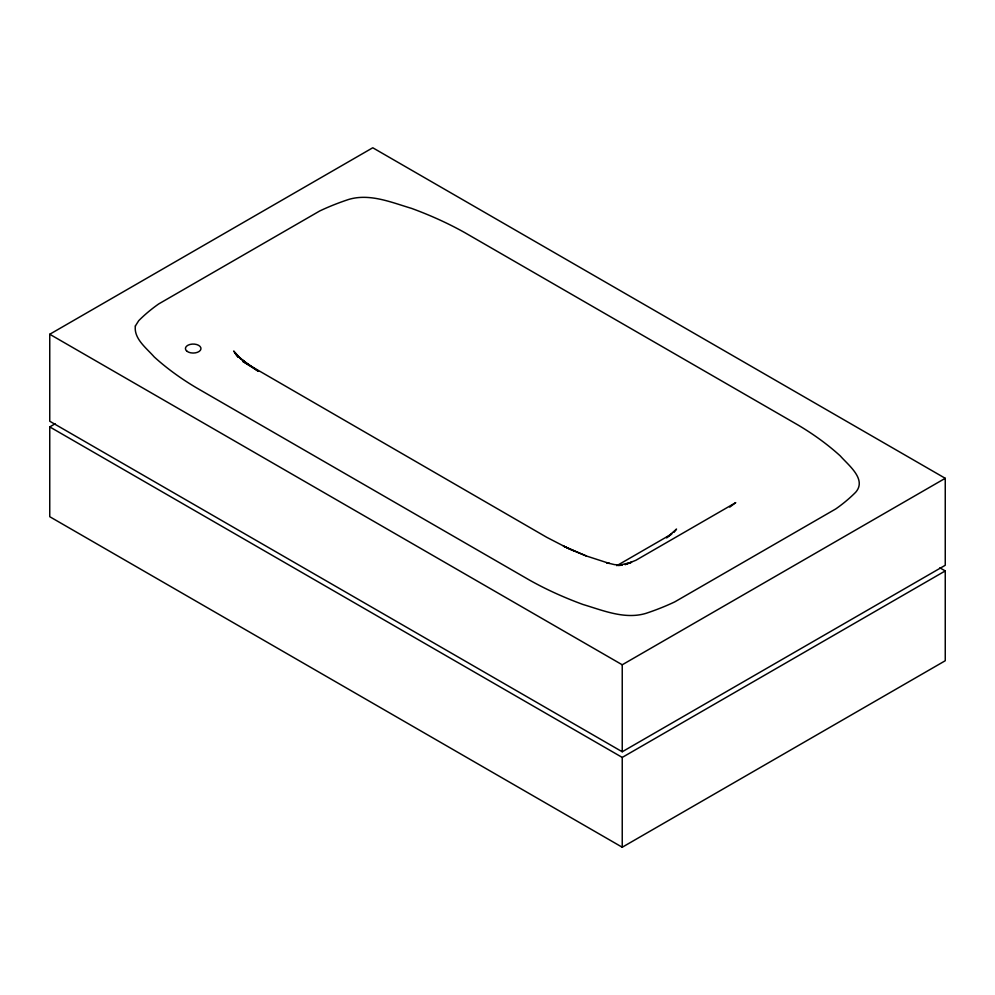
<?xml version="1.0" encoding="UTF-8"?>
<svg xmlns="http://www.w3.org/2000/svg" width="995" height="995" viewBox="0 0 995 995"><rect width="100%" height="100%" fill="white"/><g stroke="black" fill="none" stroke-linecap="round" stroke-linejoin="round"><path stroke-width="1.49" d="M674.038 532.325L676.538 529.079L666.538 537.835L671.787 533.942L616.813 565.682M729.758 507.127L735.74 502.624L635.88 560.284L625.047 564.6L631.564 562.274L618.442 565.483L622.136 565.197L614.425 564.613L606.614 562.722L609.326 563.419L586.217 555.931L563.381 546.081L574.625 551.155M49.75 334.258L372.764 147.77L945.25 478.296L945.25 565.272L622.236 751.76L49.75 421.233L49.75 334.258L622.236 664.784L945.25 478.296M939.877 567.822L945.25 570.931L945.25 660.742L622.236 847.23L49.75 516.703L49.75 426.905L55.135 423.795M49.75 426.905L622.236 757.419L945.25 570.931M586.217 555.931L569.165 548.892L546.703 537.288L242.942 361.496L258.377 371.322M258.464 371.371L241.922 359.692L247.917 364.431L235.467 353.959L241.287 359.382L233.663 351.048L238.34 357.168L235.268 352.989L237.755 356.658M622.236 664.784L622.236 751.76M622.236 757.419L622.236 847.23M135.37 325.974C133.653 338.773 146.651 348.213 154.175 356.894A330.638 190.891 0 0 0 196.5 387.839L529.427 580.06A330.638 190.891 0 0 0 583.033 604.5C603.069 610.457 624.698 619.674 645.767 613.417A208.714 120.494 0 0 0 674.747 601.888L835.8 508.905A208.714 120.494 0 0 0 855.762 492.164C867.006 479.229 848.225 465.063 840.315 455.959A330.638 190.891 0 0 0 797.99 425.002L465.063 232.793A330.638 190.891 0 0 0 411.457 208.353C391.421 202.395 369.792 193.167 348.723 199.435A208.714 120.494 0 0 0 319.743 210.965L158.69 303.948A208.714 120.494 0 0 0 138.728 320.676L135.37 325.974M187.01 351.285A7.786 4.502 0 0 0 200.381 350.277A7.786 4.502 0 0 0 192.172 344.096A7.786 4.502 0 0 0 187.01 351.285"/></g></svg>
